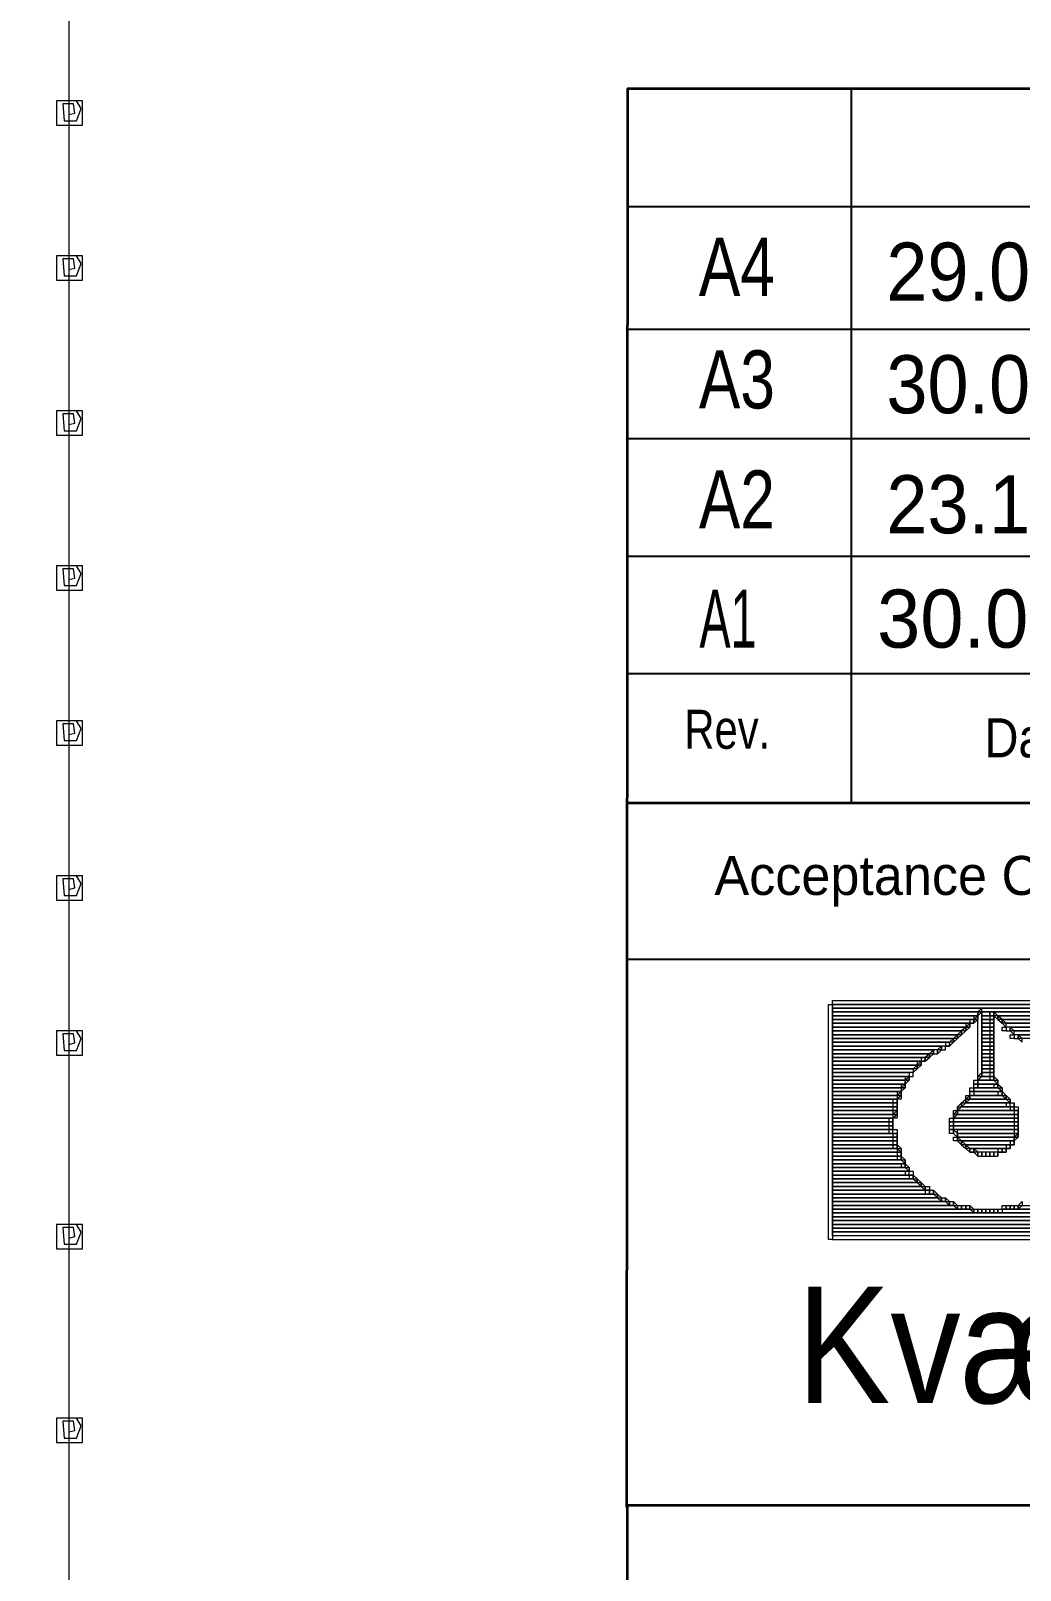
# Model space of a CAD drawing. Header units: millimetres. Extents: x 0 to 841, y 0 to 594.
# Drawn here: x 618 to 669.1, y 80.9 to 160.3 of the extents above; entities that cross this region are included whole.
import ezdxf
from ezdxf.enums import TextEntityAlignment as Align

# ---------------------------------------------------------------- set-up
doc = ezdxf.new("R2010")
doc.units = ezdxf.units.MM
doc.header["$LTSCALE"] = 0.8
doc.layers.add('1', color=7, linetype='Continuous', lineweight=13)
doc.layers.add('12', color=7, linetype='Continuous', lineweight=35)
doc.layers.add('2', color=7, linetype='Continuous')

msp = doc.modelspace()

# ---------------------------------------------------------------- linework, layer by layer
at = {"layer": '1', "lineweight": 25}
for p, q in [((660.3472, 157.3669), (660.3472, 120.4638)), ((648.8252, 151.274), (829.2693, 151.274)), ((648.8268, 144.9488), (829.2677, 144.852)), ((648.8276, 139.2898), (829.2701, 139.285)), ((648.8173, 133.2315), (829.2748, 133.2315)), ((648.8126, 127.1669), (829.263, 127.1669)), ((648.7228, 112.4181), (829.2756, 112.4181))]:
    msp.add_line(p, q, dxfattribs=at)
at = {"layer": '1', "lineweight": 35}
msp.add_line((829.2567, 120.4906), (648.8079, 120.4748), dxfattribs=at)
at = {"layer": '1'}
for p, q in [((659.3874, 110.2827), (718.8394, 110.2827)), ((659.3874, 110.0874), (718.8394, 110.0874)), ((659.3874, 109.8913), (718.8394, 109.8913)), ((667.7228, 109.6953), (718.8394, 109.6953)), ((667.9315, 109.4992), (718.8394, 109.4992)), ((668.1394, 109.3039), (718.8394, 109.3039)), ((668.348, 109.1079), (718.8394, 109.1079)), ((668.5567, 108.9118), (718.8394, 108.9118)), ((668.7646, 108.7165), (718.8394, 108.7165)), ((668.9732, 108.5205), (718.8394, 108.5205)), ((659.3874, 99.5118), (718.8394, 99.5118)), ((667.9315, 99.5118), (718.8394, 99.5118)), ((668.7646, 99.7079), (718.8394, 99.7079)), ((659.3874, 99.3165), (718.8394, 99.3165)), ((659.3874, 99.1205), (718.8394, 99.1205)), ((659.3874, 98.9244), (718.8394, 98.9244)), ((659.3874, 98.7283), (718.8394, 98.7283)), ((659.3874, 98.5331), (718.8394, 98.5331)), ((659.3874, 98.337), (718.8394, 98.337))]:
    msp.add_line(p, q, dxfattribs=at)
for points in [[(440, 572), (440, 440), (440, 284), (440, 140), (440, 120), (440, 46), (440, 20), (440, 16), (620, 16), (620, 116)], [(620, 116), (620, 244), (620, 510), (632, 510)], [(620, 116), (620, 244), (620, 510), (632, 510)], [(619.9843, 156.0157), (620.2992, 156.0945), (620.2205, 156.5669), (619.6693, 156.5669), (619.748, 155.7008), (620.378, 155.7008), (620.6142, 156.3307), (620.378, 156.7244), (619.5118, 156.7244), (619.3543, 156.7244), (619.3543, 155.4646), (620.6929, 155.4646), (620.6929, 156.7244), (620.2205, 156.7244)], [(619.9843, 148.0157), (620.2992, 148.0945), (620.2205, 148.5669), (619.6693, 148.5669), (619.748, 147.7008), (620.378, 147.7008), (620.6142, 148.3307), (620.378, 148.7244), (619.5118, 148.7244), (619.3543, 148.7244), (619.3543, 147.4646), (620.6929, 147.4646), (620.6929, 148.7244), (620.2205, 148.7244)], [(619.9843, 140.0157), (620.2992, 140.0945), (620.2205, 140.5669), (619.6693, 140.5669), (619.748, 139.7008), (620.378, 139.7008), (620.6142, 140.3307), (620.378, 140.7244), (619.5118, 140.7244), (619.3543, 140.7244), (619.3543, 139.4646), (620.6929, 139.4646), (620.6929, 140.7244), (620.2205, 140.7244)], [(619.9843, 132.0157), (620.2992, 132.0945), (620.2205, 132.5669), (619.6693, 132.5669), (619.748, 131.7008), (620.378, 131.7008), (620.6142, 132.3307), (620.378, 132.7244), (619.5118, 132.7244), (619.3543, 132.7244), (619.3543, 131.4646), (620.6929, 131.4646), (620.6929, 132.7244), (620.2205, 132.7244)], [(619.9843, 124.0157), (620.2992, 124.0945), (620.2205, 124.5669), (619.6693, 124.5669), (619.748, 123.7008), (620.378, 123.7008), (620.6142, 124.3307), (620.378, 124.7244), (619.5118, 124.7244), (619.3543, 124.7244), (619.3543, 123.4646), (620.6929, 123.4646), (620.6929, 124.7244), (620.2205, 124.7244)], [(619.9843, 116.0157), (620.2992, 116.0945), (620.2205, 116.5669), (619.6693, 116.5669), (619.748, 115.7008), (620.378, 115.7008), (620.6142, 116.3307), (620.378, 116.7244), (619.5118, 116.7244), (619.3543, 116.7244), (619.3543, 115.4646), (620.6929, 115.4646), (620.6929, 116.7244), (620.2205, 116.7244)], [(718.8394, 110.0874), (659.3874, 110.0874), (659.3874, 110.2827), (718.8394, 110.2827)], [(718.8394, 110.0874), (659.3874, 110.0874), (659.3874, 110.2827)], [(718.8394, 109.8913), (659.3874, 109.8913), (659.3874, 110.0874)], [(718.8394, 109.6953), (659.3874, 109.6953), (659.3874, 109.8913)], [(718.8394, 109.4992), (667.7228, 109.4992), (667.7228, 109.6953)], [(718.8394, 109.3039), (667.9315, 109.3039), (667.9315, 109.4992)], [(718.8394, 109.1079), (668.1394, 109.1079), (668.1394, 109.3039), (718.8394, 109.3039)], [(718.8394, 109.1079), (668.1394, 109.1079), (668.1394, 109.3039)], [(718.8394, 108.9118), (668.348, 108.9118), (668.348, 109.1079)], [(718.8394, 108.7165), (668.5567, 108.7165), (668.5567, 108.9118)], [(619.9843, 108.0157), (620.2992, 108.0945), (620.2205, 108.5669), (619.6693, 108.5669), (619.748, 107.7008), (620.378, 107.7008), (620.6142, 108.3307), (620.378, 108.7244), (619.5118, 108.7244), (619.3543, 108.7244), (619.3543, 107.4646), (620.6929, 107.4646), (620.6929, 108.7244), (620.2205, 108.7244)], [(718.8394, 108.5205), (668.7646, 108.5205), (668.7646, 108.7165)], [(718.8394, 108.3244), (668.9732, 108.3244), (668.9732, 108.5205)], [(718.8394, 99.3165), (659.3874, 99.3165), (659.3874, 99.5118)], [(718.8394, 99.3165), (667.9315, 99.3165), (667.9315, 99.5118)], [(718.8394, 99.5118), (668.7646, 99.5118), (668.7646, 99.7079)], [(619.9843, 98.0157), (620.2992, 98.0945), (620.2205, 98.5669), (619.6693, 98.5669), (619.748, 97.7008), (620.378, 97.7008), (620.6142, 98.3307), (620.378, 98.7244), (619.5118, 98.7244), (619.3543, 98.7244), (619.3543, 97.4646), (620.6929, 97.4646), (620.6929, 98.7244), (620.2205, 98.7244)], [(718.8394, 99.1205), (659.3874, 99.1205), (659.3874, 99.3165)], [(718.8394, 98.9244), (659.3874, 98.9244), (659.3874, 99.1205)], [(718.8394, 98.7283), (659.3874, 98.7283), (659.3874, 98.9244)], [(718.8394, 98.5331), (659.3874, 98.5331), (659.3874, 98.7283)], [(718.8394, 98.337), (659.3874, 98.337), (659.3874, 98.5331)], [(718.8394, 98.1409), (659.3874, 98.1409), (659.3874, 98.337), (718.8394, 98.337)], [(718.8394, 98.1409), (659.3874, 98.1409), (659.3874, 98.337)], [(718.8394, 98.1409), (659.3874, 98.1409), (659.3874, 97.9457), (718.8394, 97.9457)], [(619.9843, 88.0157), (620.2992, 88.0945), (620.2205, 88.5669), (619.6693, 88.5669), (619.748, 87.7008), (620.378, 87.7008), (620.6142, 88.3307), (620.378, 88.7244), (619.5118, 88.7244), (619.3543, 88.7244), (619.3543, 87.4646), (620.6929, 87.4646), (620.6929, 88.7244), (620.2205, 88.7244)]]:
    msp.add_lwpolyline(points, dxfattribs=at)
at = {"layer": '1', "lineweight": 35}
msp.add_lwpolyline([(648.7843, 84.1236), (648.8378, 157.3701), (829.263, 157.3701)], dxfattribs=at)
at = {"layer": '1'}
for points in [[(659.1787, 97.9457), (659.1787, 110.0874), (659.3874, 110.0874), (659.3874, 97.9457)], [(659.3874, 109.6953), (666.8898, 109.6953), (666.8898, 109.4992), (659.3874, 109.4992)], [(667.0976, 109.8913), (666.8898, 109.6953), (666.8898, 109.4992), (667.0976, 109.6953)], [(666.8898, 106.3661), (666.8898, 109.6953), (667.0976, 109.6953), (667.0976, 106.3661)], [(667.0976, 109.6953), (667.7228, 109.6953), (667.7228, 109.4992), (667.0976, 109.4992)], [(667.5142, 109.4992), (667.5142, 109.6953), (667.7228, 109.6953), (667.7228, 109.4992)], [(667.5142, 109.6953), (667.5142, 106.3661), (667.7228, 106.3661), (667.7228, 109.6953)], [(667.9315, 109.4992), (667.7228, 109.6953), (667.7228, 109.4992), (667.9315, 109.3039)], [(659.3874, 109.4992), (666.8898, 109.4992), (666.8898, 109.3039), (659.3874, 109.3039)], [(659.3874, 109.3039), (666.6811, 109.3039), (666.6811, 109.1079), (659.3874, 109.1079)], [(659.3874, 109.3039), (666.4724, 109.3039), (666.4724, 109.1079), (659.3874, 109.1079)], [(659.3874, 109.1079), (666.4724, 109.1079), (666.4724, 108.9118), (659.3874, 108.9118)], [(659.3874, 108.9118), (666.2646, 108.9118), (666.2646, 108.7165), (659.3874, 108.7165)], [(666.2646, 108.9118), (666.0559, 108.7165), (666.0559, 108.5205), (666.2646, 108.7165)], [(666.2646, 109.1079), (666.2646, 108.9118), (666.4724, 108.9118), (666.4724, 109.1079)], [(666.4724, 109.1079), (666.2646, 108.9118), (666.2646, 108.7165), (666.4724, 108.9118)], [(666.2646, 108.9118), (666.2646, 108.9118), (666.2646, 108.7165), (666.2646, 108.7165)], [(666.6811, 109.3039), (666.4724, 109.3039), (666.4724, 109.1079), (666.6811, 109.1079)], [(666.6811, 109.4992), (666.6811, 109.3039), (666.8898, 109.3039), (666.8898, 109.4992)], [(666.8898, 109.4992), (666.6811, 109.3039), (666.6811, 109.1079), (666.8898, 109.3039)], [(667.0976, 109.4992), (667.7228, 109.4992), (667.7228, 109.3039), (667.0976, 109.3039)], [(667.0976, 109.3039), (667.7228, 109.3039), (667.7228, 109.1079), (667.0976, 109.1079)], [(667.0976, 109.3039), (667.7228, 109.3039), (667.7228, 109.1079), (667.0976, 109.1079)], [(667.0976, 109.1079), (667.7228, 109.1079), (667.7228, 108.9118), (667.0976, 108.9118)], [(667.0976, 108.9118), (667.7228, 108.9118), (667.7228, 108.7165), (667.0976, 108.7165)], [(668.1394, 109.3039), (667.9315, 109.4992), (667.9315, 109.3039), (668.1394, 109.1079)], [(668.348, 109.1079), (668.1394, 109.3039), (668.1394, 109.1079), (668.348, 108.9118)], [(668.1394, 109.3039), (668.1394, 109.3039), (668.1394, 109.1079), (668.1394, 109.1079)], [(668.1394, 108.7165), (668.1394, 108.9118), (668.348, 108.9118), (668.348, 108.7165)], [(668.5567, 108.9118), (668.348, 108.9118), (668.348, 108.7165), (668.5567, 108.7165)], [(668.7646, 108.7165), (668.5567, 108.9118), (668.5567, 108.7165), (668.7646, 108.5205)], [(659.3874, 108.7165), (666.0559, 108.7165), (666.0559, 108.5205), (659.3874, 108.5205)], [(659.3874, 108.5205), (665.8472, 108.5205), (665.8472, 108.3244), (659.3874, 108.3244)], [(659.3874, 108.3244), (665.6394, 108.3244), (665.6394, 108.1291), (659.3874, 108.1291)], [(659.3874, 108.1291), (665.4307, 108.1291), (665.4307, 107.9331), (659.3874, 107.9331)], [(659.3874, 108.1291), (665.222, 108.1291), (665.222, 107.9331), (659.3874, 107.9331)], [(665.4307, 108.1291), (665.222, 108.1291), (665.222, 107.9331), (665.4307, 107.9331)], [(665.6394, 108.3244), (665.4307, 108.1291), (665.4307, 107.9331), (665.6394, 108.1291)], [(665.8472, 108.5205), (665.6394, 108.3244), (665.6394, 108.1291), (665.8472, 108.3244)], [(666.0559, 108.7165), (665.8472, 108.5205), (665.8472, 108.3244), (666.0559, 108.5205)], [(665.8472, 108.5205), (665.8472, 108.5205), (665.8472, 108.3244), (665.8472, 108.3244)], [(667.0976, 108.7165), (667.7228, 108.7165), (667.7228, 108.5205), (667.0976, 108.5205)], [(667.0976, 108.5205), (667.7228, 108.5205), (667.7228, 108.3244), (667.0976, 108.3244)], [(667.0976, 108.3244), (667.7228, 108.3244), (667.7228, 108.1291), (667.0976, 108.1291)], [(667.0976, 108.1291), (667.7228, 108.1291), (667.7228, 107.9331), (667.0976, 107.9331)], [(667.0976, 108.1291), (667.7228, 108.1291), (667.7228, 107.9331), (667.0976, 107.9331)], [(668.5567, 108.3244), (668.5567, 108.5205), (668.7646, 108.5205), (668.7646, 108.3244)], [(668.9732, 108.5205), (668.7646, 108.5205), (668.7646, 108.3244), (668.9732, 108.3244)], [(669.1819, 108.3244), (668.9732, 108.5205), (668.9732, 108.3244), (669.1819, 108.1291)], [(659.3874, 107.9331), (665.0142, 107.9331), (665.0142, 107.737), (659.3874, 107.737)], [(659.3874, 107.737), (664.5969, 107.737), (664.5969, 107.5409), (659.3874, 107.5409)], [(659.3874, 107.5409), (664.389, 107.5409), (664.389, 107.3457), (659.3874, 107.3457)], [(659.3874, 107.3457), (664.1803, 107.3457), (664.1803, 107.1496), (659.3874, 107.1496)], [(664.1803, 107.3457), (663.9717, 107.3457), (663.9717, 107.1496), (664.1803, 107.1496)], [(664.389, 107.5409), (664.1803, 107.3457), (664.1803, 107.1496), (664.389, 107.3457)], [(664.5969, 107.737), (664.389, 107.5409), (664.389, 107.3457), (664.5969, 107.5409)], [(664.389, 107.5409), (664.389, 107.5409), (664.389, 107.3457), (664.389, 107.3457)], [(664.8055, 107.737), (664.5969, 107.737), (664.5969, 107.5409), (664.8055, 107.5409)], [(664.5969, 107.737), (664.5969, 107.737), (664.5969, 107.5409), (664.5969, 107.5409)], [(664.5969, 107.737), (664.5969, 107.737), (664.5969, 107.5409), (664.5969, 107.5409)], [(665.0142, 107.9331), (664.8055, 107.737), (664.8055, 107.5409), (665.0142, 107.737)], [(665.0142, 107.9331), (665.0142, 107.737), (665.222, 107.737), (665.222, 107.9331)], [(665.222, 107.9331), (665.0142, 107.9331), (665.0142, 107.737), (665.222, 107.737)], [(667.0976, 107.9331), (667.7228, 107.9331), (667.7228, 107.737), (667.0976, 107.737)], [(667.0976, 107.737), (667.7228, 107.737), (667.7228, 107.5409), (667.0976, 107.5409)], [(667.0976, 107.5409), (667.7228, 107.5409), (667.7228, 107.3457), (667.0976, 107.3457)], [(667.0976, 107.3457), (667.7228, 107.3457), (667.7228, 107.1496), (667.0976, 107.1496)], [(659.3874, 107.1496), (663.9717, 107.1496), (663.9717, 106.9535), (659.3874, 106.9535)], [(659.3874, 106.9535), (663.7638, 106.9535), (663.7638, 106.7583), (659.3874, 106.7583)], [(659.3874, 106.9535), (663.7638, 106.9535), (663.7638, 106.7583), (659.3874, 106.7583)], [(659.3874, 106.7583), (663.5551, 106.7583), (663.5551, 106.5622), (659.3874, 106.5622)], [(659.3874, 106.5622), (663.3465, 106.5622), (663.3465, 106.3661), (659.3874, 106.3661)], [(663.3465, 106.5622), (663.3465, 106.3661), (663.5551, 106.3661), (663.5551, 106.5622)], [(663.5551, 106.5622), (663.3465, 106.5622), (663.3465, 106.3661), (663.5551, 106.3661)], [(663.7638, 106.9535), (663.5551, 106.7583), (663.5551, 106.5622), (663.7638, 106.7583)], [(663.7638, 107.1496), (663.7638, 106.9535), (663.9717, 106.9535), (663.9717, 107.1496)], [(663.9717, 107.1496), (663.7638, 106.9535), (663.7638, 106.7583), (663.9717, 106.9535)], [(663.7638, 106.9535), (663.7638, 106.9535), (663.7638, 106.7583), (663.7638, 106.7583)], [(666.8898, 106.3661), (667.0976, 106.5622), (667.0976, 106.3661), (666.8898, 106.1701)], [(667.0976, 107.1496), (667.7228, 107.1496), (667.7228, 106.9535), (667.0976, 106.9535)], [(667.0976, 106.9535), (667.7228, 106.9535), (667.7228, 106.7583), (667.0976, 106.7583)], [(667.0976, 106.9535), (667.7228, 106.9535), (667.7228, 106.7583), (667.0976, 106.7583)], [(667.0976, 106.7583), (667.7228, 106.7583), (667.7228, 106.5622), (667.0976, 106.5622)], [(667.0976, 106.5622), (667.0976, 106.5622), (667.0976, 106.3661), (667.0976, 106.3661)], [(667.0976, 106.5622), (667.7228, 106.5622), (667.7228, 106.3661), (667.0976, 106.3661)], [(667.7228, 106.5622), (667.7228, 106.5622), (667.7228, 106.3661), (667.7228, 106.3661)], [(659.3874, 106.3661), (663.3465, 106.3661), (663.3465, 106.1701), (659.3874, 106.1701)], [(659.3874, 106.1701), (663.1386, 106.1701), (663.1386, 105.9748), (659.3874, 105.9748)], [(659.3874, 105.9748), (663.1386, 105.9748), (663.1386, 105.7787), (659.3874, 105.7787)], [(659.3874, 105.9748), (662.9299, 105.9748), (662.9299, 105.7787), (659.3874, 105.7787)], [(659.3874, 105.7787), (662.9299, 105.7787), (662.9299, 105.5827), (659.3874, 105.5827)], [(662.9299, 105.9748), (662.9299, 105.7787), (663.1386, 105.7787), (663.1386, 105.9748)], [(663.1386, 105.9748), (662.9299, 105.7787), (662.9299, 105.5827), (663.1386, 105.7787)], [(663.1386, 106.3661), (663.1386, 106.1701), (663.3465, 106.1701), (663.3465, 106.3661)], [(663.3465, 106.3661), (663.1386, 106.1701), (663.1386, 105.9748), (663.3465, 106.1701)], [(663.1386, 106.1701), (663.1386, 106.1701), (663.1386, 105.9748), (663.1386, 105.9748)], [(666.4724, 105.5827), (666.4724, 105.7787), (666.6811, 105.7787), (666.6811, 105.5827)], [(666.6811, 105.9748), (666.6811, 106.1701), (666.8898, 106.1701), (666.8898, 105.9748)], [(666.6811, 105.9748), (666.8898, 105.9748), (666.8898, 105.7787), (666.6811, 105.7787)], [(666.6811, 105.7787), (666.6811, 105.9748), (666.8898, 105.9748), (666.8898, 105.7787)], [(666.6811, 105.9748), (667.9315, 105.9748), (667.9315, 105.7787), (666.6811, 105.7787)], [(666.6811, 105.7787), (668.1394, 105.7787), (668.1394, 105.5827), (666.6811, 105.5827)], [(666.8898, 106.3661), (667.7228, 106.3661), (667.7228, 106.1701), (666.8898, 106.1701)], [(666.8898, 106.1701), (666.8898, 106.1701), (666.8898, 105.9748), (666.8898, 105.9748)], [(666.8898, 106.1701), (667.9315, 106.1701), (667.9315, 105.9748), (666.8898, 105.9748)], [(666.8898, 105.9748), (667.9315, 105.9748), (667.9315, 105.7787), (666.8898, 105.7787)], [(667.5142, 106.3661), (667.5142, 106.1701), (667.7228, 106.1701), (667.7228, 106.3661)], [(667.7228, 106.3661), (667.9315, 106.1701), (667.9315, 105.9748), (667.7228, 106.1701)], [(667.7228, 105.9748), (667.7228, 105.7787), (667.9315, 105.7787), (667.9315, 105.9748)], [(667.9315, 106.1701), (667.9315, 106.1701), (667.9315, 105.9748), (667.9315, 105.9748)], [(667.9315, 105.9748), (667.9315, 105.9748), (667.9315, 105.7787), (667.9315, 105.7787)], [(667.9315, 105.9748), (668.1394, 105.7787), (668.1394, 105.5827), (667.9315, 105.7787)], [(659.3874, 105.5827), (662.9299, 105.5827), (662.9299, 105.3874), (659.3874, 105.3874)], [(659.3874, 105.3874), (662.9299, 105.3874), (662.9299, 105.1913), (659.3874, 105.1913)], [(659.3874, 105.1913), (662.722, 105.1913), (662.722, 104.9953), (659.3874, 104.9953)], [(659.3874, 104.9953), (662.722, 104.9953), (662.722, 104.7992), (659.3874, 104.7992)], [(662.5134, 105.1913), (662.5134, 104.9953), (662.722, 104.9953), (662.722, 105.1913)], [(662.5134, 104.9953), (662.5134, 104.7992), (662.722, 104.7992), (662.722, 104.9953)], [(662.722, 105.5827), (662.722, 105.3874), (662.9299, 105.3874), (662.9299, 105.5827)], [(662.9299, 105.5827), (662.722, 105.3874), (662.722, 105.1913), (662.9299, 105.3874)], [(662.9299, 105.5827), (662.9299, 105.5827), (662.9299, 105.3874), (662.9299, 105.3874)], [(665.8472, 104.7992), (666.0559, 104.9953), (666.0559, 104.7992), (665.8472, 104.6039)], [(666.0559, 104.9953), (666.2646, 105.1913), (666.2646, 104.9953), (666.0559, 104.7992)], [(666.0559, 104.9953), (666.0559, 104.9953), (666.0559, 104.7992), (666.0559, 104.7992)], [(666.0559, 104.9953), (666.0559, 104.9953), (666.0559, 104.7992), (666.0559, 104.7992)], [(666.0559, 104.9953), (668.7646, 104.9953), (668.7646, 104.7992), (666.0559, 104.7992)], [(666.2646, 105.1913), (666.4724, 105.3874), (666.4724, 105.1913), (666.2646, 104.9953)], [(666.2646, 105.1913), (666.2646, 105.3874), (666.4724, 105.3874), (666.4724, 105.1913)], [(666.2646, 105.1913), (666.2646, 105.1913), (666.2646, 104.9953), (666.2646, 104.9953)], [(666.2646, 105.1913), (668.5567, 105.1913), (668.5567, 104.9953), (666.2646, 104.9953)], [(666.4724, 105.5827), (666.6811, 105.5827), (666.6811, 105.3874), (666.4724, 105.3874)], [(666.4724, 105.3874), (666.4724, 105.5827), (666.6811, 105.5827), (666.6811, 105.3874)], [(666.4724, 105.5827), (668.1394, 105.5827), (668.1394, 105.3874), (666.4724, 105.3874)], [(666.4724, 105.3874), (666.4724, 105.3874), (666.4724, 105.1913), (666.4724, 105.1913)], [(666.4724, 105.3874), (668.348, 105.3874), (668.348, 105.1913), (666.4724, 105.1913)], [(667.9315, 105.5827), (667.9315, 105.3874), (668.1394, 105.3874), (668.1394, 105.5827)], [(668.1394, 105.5827), (668.1394, 105.5827), (668.1394, 105.3874), (668.1394, 105.3874)], [(668.1394, 105.5827), (668.348, 105.3874), (668.348, 105.1913), (668.1394, 105.3874)], [(668.348, 105.3874), (668.348, 105.3874), (668.348, 105.1913), (668.348, 105.1913)], [(668.348, 105.3874), (668.5567, 105.1913), (668.5567, 104.9953), (668.348, 105.1913)], [(668.348, 104.9953), (668.348, 104.7992), (668.5567, 104.7992), (668.5567, 104.9953)], [(668.5567, 105.1913), (668.5567, 105.1913), (668.5567, 104.9953), (668.5567, 104.9953)], [(668.5567, 104.9953), (668.7646, 104.9953), (668.7646, 104.7992), (668.5567, 104.7992)], [(668.7646, 104.9953), (668.7646, 104.9953), (668.7646, 104.7992), (668.7646, 104.7992)], [(659.3874, 104.7992), (662.722, 104.7992), (662.722, 104.6039), (659.3874, 104.6039)], [(659.3874, 104.7992), (662.722, 104.7992), (662.722, 104.6039), (659.3874, 104.6039)], [(659.3874, 104.6039), (662.722, 104.6039), (662.722, 104.4079), (659.3874, 104.4079)], [(659.3874, 104.4079), (662.722, 104.4079), (662.722, 104.2118), (659.3874, 104.2118)], [(659.3874, 104.2118), (662.5134, 104.2118), (662.5134, 104.0165), (659.3874, 104.0165)], [(662.3047, 104.2118), (662.3047, 104.0165), (662.5134, 104.0165), (662.5134, 104.2118)], [(662.5134, 104.7992), (662.5134, 104.6039), (662.722, 104.6039), (662.722, 104.7992)], [(662.5134, 104.6039), (662.5134, 104.4079), (662.722, 104.4079), (662.722, 104.6039)], [(662.722, 104.6039), (662.5134, 104.4079), (662.5134, 104.2118), (662.722, 104.4079)], [(662.722, 104.6039), (662.722, 104.6039), (662.722, 104.4079), (662.722, 104.4079)], [(665.4307, 104.0165), (665.4307, 104.2118), (665.6394, 104.2118), (665.6394, 104.0165)], [(665.6394, 104.4079), (665.8472, 104.6039), (665.8472, 104.4079), (665.6394, 104.2118)], [(665.6394, 104.4079), (665.6394, 104.6039), (665.8472, 104.6039), (665.8472, 104.4079)], [(665.6394, 104.4079), (665.6394, 104.4079), (665.6394, 104.2118), (665.6394, 104.2118)], [(665.6394, 104.4079), (668.9732, 104.4079), (668.9732, 104.2118), (665.6394, 104.2118)], [(665.6394, 104.2118), (665.6394, 104.2118), (665.6394, 104.0165), (665.6394, 104.0165)], [(665.6394, 104.2118), (665.6394, 104.2118), (665.6394, 104.0165), (665.6394, 104.0165)], [(665.6394, 104.2118), (668.9732, 104.2118), (668.9732, 104.0165), (665.6394, 104.0165)], [(665.8472, 104.7992), (665.8472, 104.7992), (665.8472, 104.6039), (665.8472, 104.6039)], [(665.8472, 104.7992), (665.8472, 104.7992), (665.8472, 104.6039), (665.8472, 104.6039)], [(665.8472, 104.7992), (668.7646, 104.7992), (668.7646, 104.6039), (665.8472, 104.6039)], [(665.8472, 104.7992), (668.9732, 104.7992), (668.9732, 104.6039), (665.8472, 104.6039)], [(665.8472, 104.6039), (665.8472, 104.6039), (665.8472, 104.4079), (665.8472, 104.4079)], [(665.8472, 104.6039), (668.9732, 104.6039), (668.9732, 104.4079), (665.8472, 104.4079)], [(668.5567, 104.7992), (668.5567, 104.6039), (668.7646, 104.6039), (668.7646, 104.7992)], [(668.7646, 104.7992), (668.7646, 104.7992), (668.7646, 104.6039), (668.7646, 104.6039)], [(668.7646, 104.7992), (668.9732, 104.7992), (668.9732, 104.6039), (668.7646, 104.6039)], [(668.7646, 104.6039), (668.7646, 104.4079), (668.9732, 104.4079), (668.9732, 104.6039)], [(668.7646, 104.4079), (668.7646, 104.2118), (668.9732, 104.2118), (668.9732, 104.4079)], [(668.7646, 104.2118), (668.7646, 104.0165), (668.9732, 104.0165), (668.9732, 104.2118)], [(668.9732, 104.6039), (668.9732, 104.6039), (668.9732, 104.4079), (668.9732, 104.4079)], [(668.9732, 104.4079), (668.9732, 104.4079), (668.9732, 104.2118), (668.9732, 104.2118)], [(668.9732, 104.2118), (668.9732, 104.2118), (668.9732, 104.0165), (668.9732, 104.0165)], [(668.9732, 104.2118), (668.9732, 104.2118), (668.9732, 104.0165), (668.9732, 104.0165)], [(659.3874, 104.0165), (662.5134, 104.0165), (662.5134, 103.8205), (659.3874, 103.8205)], [(659.3874, 103.8205), (662.5134, 103.8205), (662.5134, 103.6244), (659.3874, 103.6244)], [(659.3874, 103.8205), (662.5134, 103.8205), (662.5134, 103.6244), (659.3874, 103.6244)], [(659.3874, 103.6244), (662.722, 103.6244), (662.722, 103.4283), (659.3874, 103.4283)], [(659.3874, 103.4283), (662.722, 103.4283), (662.722, 103.2331), (659.3874, 103.2331)], [(662.3047, 104.0165), (662.3047, 103.8205), (662.5134, 103.8205), (662.5134, 104.0165)], [(662.3047, 103.8205), (662.3047, 103.6244), (662.5134, 103.6244), (662.5134, 103.8205)], [(662.3047, 103.6244), (662.3047, 103.4283), (662.5134, 103.4283), (662.5134, 103.6244)], [(662.5134, 103.6244), (662.722, 103.6244), (662.722, 103.4283), (662.5134, 103.4283)], [(662.5134, 103.4283), (662.5134, 103.2331), (662.722, 103.2331), (662.722, 103.4283)], [(665.4307, 103.8205), (665.4307, 104.0165), (665.6394, 104.0165), (665.6394, 103.8205)], [(665.4307, 103.6244), (665.4307, 103.8205), (665.6394, 103.8205), (665.6394, 103.6244)], [(665.4307, 103.4283), (665.4307, 103.6244), (665.6394, 103.6244), (665.6394, 103.4283)], [(665.6394, 104.0165), (665.6394, 104.0165), (665.6394, 103.8205), (665.6394, 103.8205)], [(665.6394, 104.0165), (668.9732, 104.0165), (668.9732, 103.8205), (665.6394, 103.8205)], [(665.6394, 103.8205), (665.6394, 103.8205), (665.6394, 103.6244), (665.6394, 103.6244)], [(665.6394, 103.8205), (668.9732, 103.8205), (668.9732, 103.6244), (665.6394, 103.6244)], [(665.6394, 103.8205), (668.9732, 103.8205), (668.9732, 103.6244), (665.6394, 103.6244)], [(665.8472, 103.4283), (665.6394, 103.6244), (665.6394, 103.4283), (665.8472, 103.2331)], [(665.6394, 103.6244), (665.6394, 103.6244), (665.6394, 103.4283), (665.6394, 103.4283)], [(665.8472, 103.6244), (668.9732, 103.6244), (668.9732, 103.4283), (665.8472, 103.4283)], [(665.8472, 103.4283), (665.8472, 103.4283), (665.8472, 103.2331), (665.8472, 103.2331)], [(665.8472, 103.4283), (665.8472, 103.4283), (665.8472, 103.2331), (665.8472, 103.2331)], [(665.8472, 103.4283), (668.9732, 103.4283), (668.9732, 103.2331), (665.8472, 103.2331)], [(668.7646, 104.0165), (668.7646, 103.8205), (668.9732, 103.8205), (668.9732, 104.0165)], [(668.7646, 103.8205), (668.7646, 103.6244), (668.9732, 103.6244), (668.9732, 103.8205)], [(668.7646, 103.6244), (668.7646, 103.4283), (668.9732, 103.4283), (668.9732, 103.6244)], [(668.7646, 103.4283), (668.7646, 103.2331), (668.9732, 103.2331), (668.9732, 103.4283)], [(668.9732, 103.4283), (668.7646, 103.2331), (668.7646, 103.037), (668.9732, 103.2331)], [(668.9732, 104.0165), (668.9732, 104.0165), (668.9732, 103.8205), (668.9732, 103.8205)], [(668.9732, 103.8205), (668.9732, 103.8205), (668.9732, 103.6244), (668.9732, 103.6244)], [(668.9732, 103.6244), (668.9732, 103.6244), (668.9732, 103.4283), (668.9732, 103.4283)], [(668.9732, 103.4283), (668.9732, 103.4283), (668.9732, 103.2331), (668.9732, 103.2331)], [(668.9732, 103.4283), (668.9732, 103.4283), (668.9732, 103.2331), (668.9732, 103.2331)], [(659.3874, 103.2331), (662.722, 103.2331), (662.722, 103.037), (659.3874, 103.037)], [(659.3874, 103.037), (662.722, 103.037), (662.722, 102.8409), (659.3874, 102.8409)], [(659.3874, 102.8409), (662.722, 102.8409), (662.722, 102.6457), (659.3874, 102.6457)], [(659.3874, 102.6457), (662.722, 102.6457), (662.722, 102.4496), (659.3874, 102.4496)], [(659.3874, 102.6457), (662.9299, 102.6457), (662.9299, 102.4496), (659.3874, 102.4496)], [(662.5134, 103.2331), (662.5134, 103.037), (662.722, 103.037), (662.722, 103.2331)], [(662.5134, 103.037), (662.5134, 102.8409), (662.722, 102.8409), (662.722, 103.037)], [(662.5134, 102.8409), (662.5134, 102.6457), (662.722, 102.6457), (662.722, 102.8409)], [(662.722, 102.8409), (662.722, 102.8409), (662.722, 102.6457), (662.722, 102.6457)], [(662.722, 102.8409), (662.9299, 102.6457), (662.9299, 102.4496), (662.722, 102.6457)], [(665.6394, 103.037), (665.6394, 103.2331), (665.8472, 103.2331), (665.8472, 103.037)], [(666.0559, 103.037), (665.8472, 103.2331), (665.8472, 103.037), (666.0559, 102.8409)], [(665.8472, 103.2331), (665.8472, 103.2331), (665.8472, 103.037), (665.8472, 103.037)], [(665.8472, 103.2331), (668.7646, 103.2331), (668.7646, 103.037), (665.8472, 103.037)], [(666.2646, 102.8409), (666.0559, 103.037), (666.0559, 102.8409), (666.2646, 102.6457)], [(666.0559, 103.037), (666.0559, 103.037), (666.0559, 102.8409), (666.0559, 102.8409)], [(666.0559, 103.037), (666.0559, 103.037), (666.0559, 102.8409), (666.0559, 102.8409)], [(666.0559, 103.037), (668.7646, 103.037), (668.7646, 102.8409), (666.0559, 102.8409)], [(666.4724, 102.6457), (666.2646, 102.8409), (666.2646, 102.6457), (666.4724, 102.4496)], [(666.2646, 102.8409), (666.2646, 102.8409), (666.2646, 102.6457), (666.2646, 102.6457)], [(666.2646, 102.8409), (666.2646, 102.8409), (666.2646, 102.6457), (666.2646, 102.6457)], [(666.2646, 102.8409), (668.5567, 102.8409), (668.5567, 102.6457), (666.2646, 102.6457)], [(666.6811, 102.6457), (666.4724, 102.6457), (666.4724, 102.4496), (666.6811, 102.4496)], [(666.4724, 102.6457), (666.4724, 102.6457), (666.4724, 102.4496), (666.4724, 102.4496)], [(666.4724, 102.6457), (666.4724, 102.6457), (666.4724, 102.4496), (666.4724, 102.4496)], [(666.4724, 102.6457), (668.348, 102.6457), (668.348, 102.4496), (666.4724, 102.4496)], [(666.8898, 102.4496), (666.6811, 102.6457), (666.6811, 102.4496), (666.8898, 102.2535)], [(666.6811, 102.6457), (666.6811, 102.6457), (666.6811, 102.4496), (666.6811, 102.4496)], [(666.6811, 102.6457), (668.1394, 102.6457), (668.1394, 102.4496), (666.6811, 102.4496)], [(668.1394, 102.6457), (667.9315, 102.6457), (667.9315, 102.4496), (668.1394, 102.4496)], [(668.1394, 102.6457), (668.1394, 102.4496), (668.348, 102.4496), (668.348, 102.6457)], [(668.348, 102.6457), (668.1394, 102.6457), (668.1394, 102.4496), (668.348, 102.4496)], [(668.1394, 102.6457), (668.1394, 102.6457), (668.1394, 102.4496), (668.1394, 102.4496)], [(668.348, 102.8409), (668.348, 102.6457), (668.5567, 102.6457), (668.5567, 102.8409)], [(668.5567, 102.8409), (668.348, 102.8409), (668.348, 102.6457), (668.5567, 102.6457)], [(668.348, 102.6457), (668.348, 102.6457), (668.348, 102.4496), (668.348, 102.4496)], [(668.5567, 103.037), (668.5567, 102.8409), (668.7646, 102.8409), (668.7646, 103.037)], [(668.7646, 103.037), (668.5567, 103.037), (668.5567, 102.8409), (668.7646, 102.8409)], [(668.5567, 102.8409), (668.5567, 102.8409), (668.5567, 102.6457), (668.5567, 102.6457)], [(668.7646, 103.2331), (668.7646, 103.2331), (668.7646, 103.037), (668.7646, 103.037)], [(668.7646, 103.037), (668.7646, 103.037), (668.7646, 102.8409), (668.7646, 102.8409)], [(659.3874, 102.4496), (662.9299, 102.4496), (662.9299, 102.2535), (659.3874, 102.2535)], [(659.3874, 102.2535), (662.9299, 102.2535), (662.9299, 102.0583), (659.3874, 102.0583)], [(659.3874, 102.0583), (663.1386, 102.0583), (663.1386, 101.8622), (659.3874, 101.8622)], [(659.3874, 101.8622), (663.1386, 101.8622), (663.1386, 101.6661), (659.3874, 101.6661)], [(662.722, 102.4496), (662.722, 102.2535), (662.9299, 102.2535), (662.9299, 102.4496)], [(662.722, 102.2535), (662.722, 102.0583), (662.9299, 102.0583), (662.9299, 102.2535)], [(662.9299, 102.2535), (663.1386, 102.0583), (663.1386, 101.8622), (662.9299, 102.0583)], [(662.9299, 101.8622), (662.9299, 101.6661), (663.1386, 101.6661), (663.1386, 101.8622)], [(663.1386, 102.0583), (663.1386, 102.0583), (663.1386, 101.8622), (663.1386, 101.8622)], [(663.1386, 101.8622), (663.3465, 101.6661), (663.3465, 101.4701), (663.1386, 101.6661)], [(667.0976, 102.4496), (666.8898, 102.4496), (666.8898, 102.2535), (667.0976, 102.2535)], [(666.8898, 102.4496), (666.8898, 102.4496), (666.8898, 102.2535), (666.8898, 102.2535)], [(667.3063, 102.4496), (667.0976, 102.4496), (667.0976, 102.2535), (667.3063, 102.2535)], [(667.0976, 102.4496), (667.0976, 102.4496), (667.0976, 102.2535), (667.0976, 102.2535)], [(667.0976, 102.4496), (667.0976, 102.4496), (667.0976, 102.2535), (667.0976, 102.2535)], [(667.5142, 102.4496), (667.3063, 102.4496), (667.3063, 102.2535), (667.5142, 102.2535)], [(667.3063, 102.4496), (667.3063, 102.4496), (667.3063, 102.2535), (667.3063, 102.2535)], [(667.7228, 102.4496), (667.5142, 102.4496), (667.5142, 102.2535), (667.7228, 102.2535)], [(667.5142, 102.4496), (667.5142, 102.4496), (667.5142, 102.2535), (667.5142, 102.2535)], [(667.7228, 102.4496), (667.7228, 102.2535), (667.9315, 102.2535), (667.9315, 102.4496)], [(667.9315, 102.4496), (667.7228, 102.4496), (667.7228, 102.2535), (667.9315, 102.2535)], [(667.7228, 102.4496), (667.7228, 102.4496), (667.7228, 102.2535), (667.7228, 102.2535)], [(667.9315, 102.4496), (667.9315, 102.4496), (667.9315, 102.2535), (667.9315, 102.2535)], [(659.3874, 101.6661), (663.3465, 101.6661), (663.3465, 101.4701), (659.3874, 101.4701)], [(659.3874, 101.6661), (663.3465, 101.6661), (663.3465, 101.4701), (659.3874, 101.4701)], [(659.3874, 101.4701), (663.5551, 101.4701), (663.5551, 101.2748), (659.3874, 101.2748)], [(659.3874, 101.2748), (663.5551, 101.2748), (663.5551, 101.0787), (659.3874, 101.0787)], [(659.3874, 101.0787), (663.7638, 101.0787), (663.7638, 100.8827), (659.3874, 100.8827)], [(663.1386, 101.4701), (663.1386, 101.2748), (663.3465, 101.2748), (663.3465, 101.4701)], [(663.3465, 101.4701), (663.5551, 101.4701), (663.5551, 101.2748), (663.3465, 101.2748)], [(663.3465, 101.2748), (663.3465, 101.0787), (663.5551, 101.0787), (663.5551, 101.2748)], [(663.5551, 101.2748), (663.7638, 101.0787), (663.7638, 100.8827), (663.5551, 101.0787)], [(663.7638, 101.0787), (663.7638, 101.0787), (663.7638, 100.8827), (663.7638, 100.8827)], [(663.7638, 101.0787), (663.9717, 100.8827), (663.9717, 100.6874), (663.7638, 100.8827)], [(659.3874, 100.8827), (663.9717, 100.8827), (663.9717, 100.6874), (659.3874, 100.6874)], [(659.3874, 100.6874), (664.1803, 100.6874), (664.1803, 100.4913), (659.3874, 100.4913)], [(659.3874, 100.4913), (664.389, 100.4913), (664.389, 100.2953), (659.3874, 100.2953)], [(659.3874, 100.4913), (664.5969, 100.4913), (664.5969, 100.2953), (659.3874, 100.2953)], [(659.3874, 100.2953), (664.8055, 100.2953), (664.8055, 100.0992), (659.3874, 100.0992)], [(663.9717, 100.8827), (663.9717, 100.8827), (663.9717, 100.6874), (663.9717, 100.6874)], [(663.9717, 100.8827), (664.1803, 100.6874), (664.1803, 100.4913), (663.9717, 100.6874)], [(664.1803, 100.6874), (664.389, 100.6874), (664.389, 100.4913), (664.1803, 100.4913)], [(664.1803, 100.4913), (664.1803, 100.2953), (664.389, 100.2953), (664.389, 100.4913)], [(664.389, 100.4913), (664.5969, 100.4913), (664.5969, 100.2953), (664.389, 100.2953)], [(664.5969, 100.4913), (664.8055, 100.2953), (664.8055, 100.0992), (664.5969, 100.2953)], [(664.8055, 100.2953), (664.8055, 100.2953), (664.8055, 100.0992), (664.8055, 100.0992)], [(664.8055, 100.2953), (665.0142, 100.0992), (665.0142, 99.9039), (664.8055, 100.0992)], [(659.3874, 100.0992), (665.222, 100.0992), (665.222, 99.9039), (659.3874, 99.9039)], [(659.3874, 99.9039), (665.4307, 99.9039), (665.4307, 99.7079), (659.3874, 99.7079)], [(659.3874, 99.7079), (666.0559, 99.7079), (666.0559, 99.5118), (659.3874, 99.5118)], [(659.3874, 99.5118), (666.8898, 99.5118), (666.8898, 99.3165), (659.3874, 99.3165)], [(665.0142, 100.0992), (665.222, 100.0992), (665.222, 99.9039), (665.0142, 99.9039)], [(665.222, 100.0992), (665.4307, 99.9039), (665.4307, 99.7079), (665.222, 99.9039)], [(665.4307, 99.9039), (665.4307, 99.9039), (665.4307, 99.7079), (665.4307, 99.7079)], [(665.4307, 99.9039), (665.6394, 99.9039), (665.6394, 99.7079), (665.4307, 99.7079)], [(665.6394, 99.9039), (665.8472, 99.7079), (665.8472, 99.5118), (665.6394, 99.7079)], [(665.8472, 99.7079), (666.0559, 99.7079), (666.0559, 99.5118), (665.8472, 99.5118)], [(666.0559, 99.7079), (666.2646, 99.7079), (666.2646, 99.5118), (666.0559, 99.5118)], [(666.2646, 99.7079), (666.2646, 99.7079), (666.2646, 99.5118), (666.2646, 99.5118)], [(666.2646, 99.7079), (666.4724, 99.7079), (666.4724, 99.5118), (666.2646, 99.5118)], [(666.4724, 99.7079), (666.6811, 99.5118), (666.6811, 99.3165), (666.4724, 99.5118)], [(666.6811, 99.5118), (666.8898, 99.5118), (666.8898, 99.3165), (666.6811, 99.3165)], [(666.8898, 99.5118), (667.0976, 99.5118), (667.0976, 99.3165), (666.8898, 99.3165)], [(667.0976, 99.5118), (667.0976, 99.5118), (667.0976, 99.3165), (667.0976, 99.3165)], [(667.0976, 99.5118), (667.3063, 99.5118), (667.3063, 99.3165), (667.0976, 99.3165)], [(667.3063, 99.5118), (667.5142, 99.5118), (667.5142, 99.3165), (667.3063, 99.3165)], [(667.5142, 99.5118), (667.7228, 99.5118), (667.7228, 99.3165), (667.5142, 99.3165)], [(667.7228, 99.5118), (667.9315, 99.5118), (667.9315, 99.3165), (667.7228, 99.3165)], [(667.9315, 99.5118), (668.1394, 99.5118), (668.1394, 99.3165), (667.9315, 99.3165)], [(667.9315, 99.3165), (667.9315, 99.5118), (668.1394, 99.5118), (668.1394, 99.3165)], [(668.1394, 99.7079), (668.348, 99.7079), (668.348, 99.5118), (668.1394, 99.5118)], [(668.348, 99.7079), (668.5567, 99.7079), (668.5567, 99.5118), (668.348, 99.5118)], [(668.5567, 99.7079), (668.7646, 99.7079), (668.7646, 99.5118), (668.5567, 99.5118)], [(668.7646, 99.7079), (668.9732, 99.7079), (668.9732, 99.5118), (668.7646, 99.5118)], [(668.9732, 99.7079), (669.1819, 99.9039), (669.1819, 99.7079), (668.9732, 99.5118)]]:
    msp.add_lwpolyline(points, close=True, dxfattribs=at)
at = {"layer": '1', "lineweight": 35}
msp.add_lwpolyline([(648.8102, 84.2291), (829.2709, 84.2291), (829.2709, 10.4063), (648.8102, 10.4063)], close=True, dxfattribs=at)

# ---------------------------------------------------------------- texts
at = {"layer": '1'}
for s, height, width, p in [('Rev.', 2.013, 0.8, (651.7496, 123.2803)), ('Date', 2.013, 0.9, (667.2386, 122.8402)), ('Kværner  Oil  & Gas', 6.013, 0.9, (657.5551, 89.4992))]:
    msp.add_text(s, height=height, dxfattribs=dict(at, width=width)).set_placement(p)
msp.add_text('Acceptance Code:  1      1B      2A      2      3      4  ', height=2.013, dxfattribs=at).set_placement((653.2976, 115.7339))
at = {"layer": '12'}
for s, width, p in [('A4', 0.8, (654.4587, 146.6622)), ('29.07.03', 0.95, (669.5898, 146.4102)), ('A3', 0.8, (654.4587, 140.8488)), ('30.05.03', 0.95, (669.5898, 140.5969)), ('A2', 0.8, (654.4587, 134.6528)), ('23.10.02', 0.95, (669.5898, 134.4008))]:
    msp.add_text(s, height=3, dxfattribs=dict(at, width=width)).set_placement(p, align=Align.CENTER)
at = {"layer": '2', "width": 0.6}
msp.add_text('A1', height=3, dxfattribs=at).set_placement((653.9996, 128.5), align=Align.CENTER)
at = {"layer": '2'}
msp.add_text('30.09.01', height=3, dxfattribs=at).set_placement((669.5, 128.5), align=Align.CENTER)

doc.saveas('drawing.dxf')
